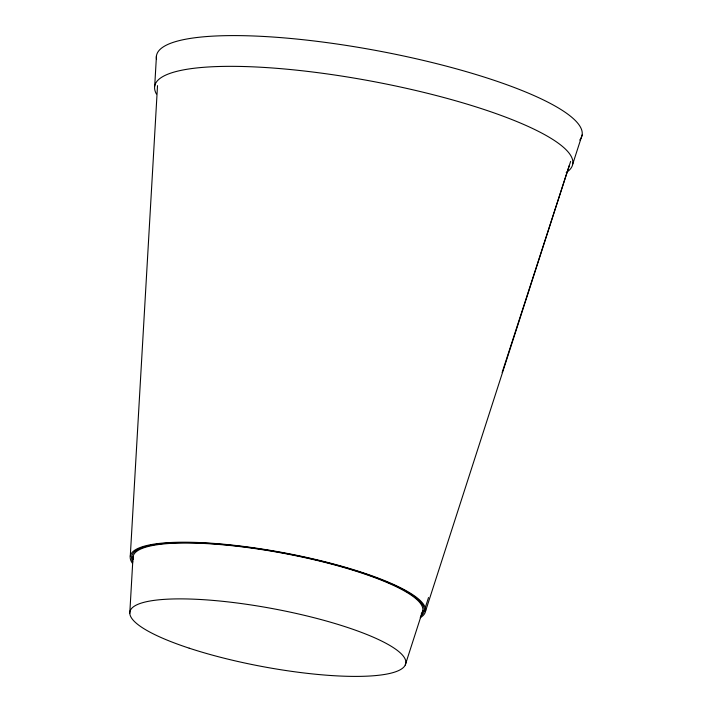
<?xml version="1.0" encoding="UTF-8"?>
<svg xmlns="http://www.w3.org/2000/svg" width="712" height="712" viewBox="0 0 712 712"><rect width="100%" height="100%" fill="white"/><g stroke="black" fill="none" stroke-linecap="round" stroke-linejoin="round"><path stroke-width="1.07" d="M154.7 86.179L156.462 55.794M130.278 556.214L157.521 85.636M129.771 613.388L133.037 556.731M405.253 665.017L422.786 610.638M424.103 611.261L424.779 609.152M425.465 607.042L428.526 597.546M425.545 611.145L569.253 165.62M572.777 163.956L582.122 134.986M502.129 372.554L570.641 161.384M133.215 559.739A147.366 30.892 10.6 0 1 284.649 553.518A147.366 30.892 10.6 0 1 421.166 614.082M156.533 59.354A216.484 45.381 10.6 0 1 381.089 51.433A216.484 45.381 10.6 0 1 579.737 140.041M156.4 93.984A212.63 44.571 10.6 0 1 376.443 82.111A212.63 44.571 10.6 0 1 566.209 172.598M132.841 561.937A148.772 31.186 10.6 0 1 284.711 553.233A148.772 31.186 10.6 0 1 420.561 616.245M132.565 563.432A150.17 31.479 10.6 0 1 284.782 552.948A150.17 31.479 10.6 0 1 420.178 617.713M189.196 648.178A140.344 29.423 10.6 0 0 405.404 664.679A140.344 29.423 10.6 0 0 208.839 600.065A140.344 29.423 10.6 0 0 189.196 648.178"/></g></svg>
